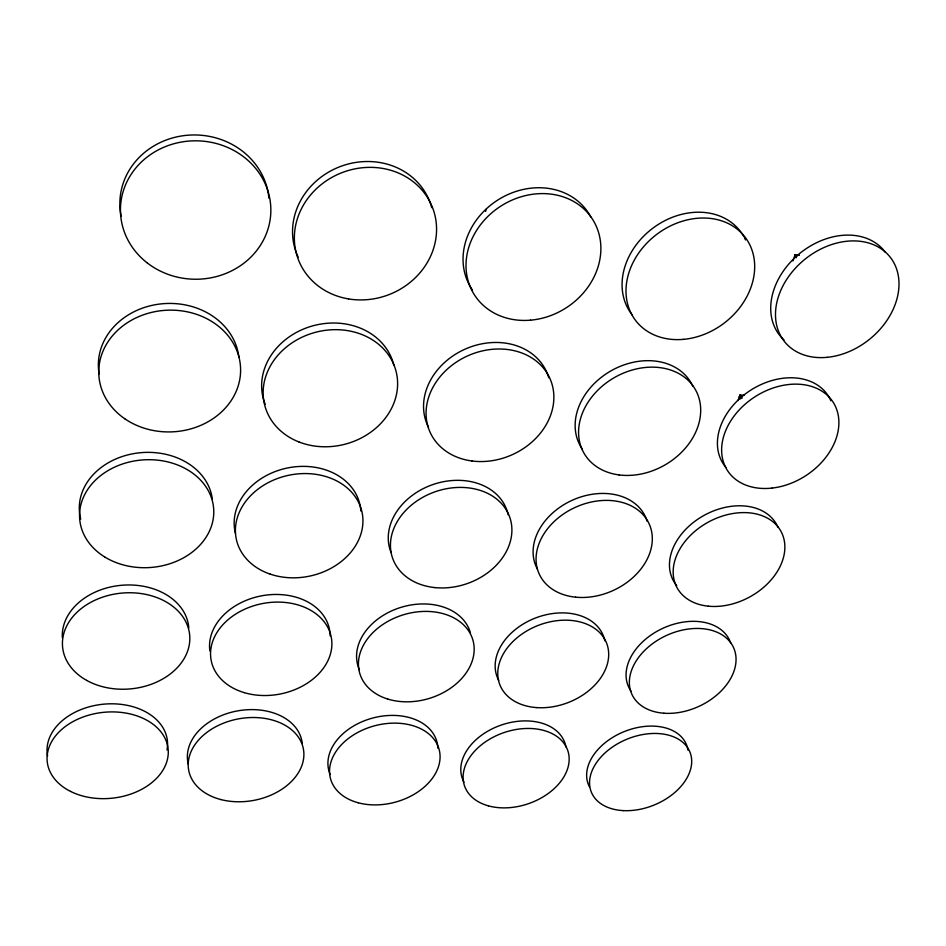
<?xml version="1.0" encoding="UTF-8"?>
<svg xmlns="http://www.w3.org/2000/svg" width="946" height="946" viewBox="0 0 946 946"><rect width="100%" height="100%" fill="white"/><g stroke="black" fill="none" stroke-linecap="round" stroke-linejoin="round"><path stroke-width="1.42" d="M485.582 211.431L486.303 209.161M738.057 400.525L740.009 394.896L744.289 395.393M792.914 260.942L795.113 254.651L799.417 255.29M795.113 254.651L796.78 256.603M794.593 255.739L796.26 257.69M740.009 394.896L742.196 398.1M739.536 395.877L740.99 398.018M739.181 396.776L740.635 398.916M472.444 290.02A69.637 60.213 -32.9 0 1 498.743 199.429A69.637 60.213 -32.9 0 1 590.765 216.906M121.1 216.149A74.663 68.869 1.1 0 1 184.494 135.55A74.663 68.869 1.1 0 1 268.901 198.104M298.286 257.359A71.435 65.073 -21.5 0 1 340.678 166.401A71.435 65.073 -21.5 0 1 431.707 207.659M744.336 237.576A68.337 55.542 -37.3 0 1 745.519 239.953M632.377 315.101A68.337 55.542 -37.3 0 1 654.667 226.863A68.337 55.542 -37.3 0 1 743.639 236.299M784.009 339.933A67.201 51.273 -39.1 0 1 797.632 255.207A67.201 51.273 -39.1 0 1 885.302 252.227M428.443 427.131A65.227 54.04 -24.1 0 1 467.241 348.223A65.227 54.04 -24.1 0 1 548.739 377.761M725.972 467.49A62.542 46.827 -33.1 0 1 750.935 390.036A62.542 46.827 -33.1 0 1 830.884 400.797M99.141 373.977A70.465 60.627 -2.6 0 1 160.099 303.997A70.465 60.627 -2.6 0 1 238.912 357.363M265.223 404.356A67.367 57.671 -14.6 0 1 310.808 326.417A67.367 57.671 -14.6 0 1 393.843 365.203M582.334 449.149A63.725 50.339 -29.8 0 1 610.891 370.903A63.725 50.339 -29.8 0 1 692.732 386.051M391.041 552.464A61.667 48.518 -19.3 0 1 434.486 484.021A61.667 48.518 -19.3 0 1 508.144 514.742M676.733 585.633A58.77 42.7 -28.4 0 1 702.642 516.185A58.77 42.7 -28.4 0 1 777.896 527.123M80.753 519.047A66.752 53.756 -4.2 0 1 135.467 453.323A66.752 53.756 -4.2 0 1 212.282 498.755M235.483 533.473A63.879 51.356 -12.1 0 1 289.393 467.608A63.879 51.356 -12.1 0 1 360.828 511.006M537.482 569.244A60.047 45.585 -24.7 0 1 573.193 499.831A60.047 45.585 -24.7 0 1 647.147 521.341M359.421 669.803A58.617 43.705 -16.6 0 1 399.247 607.911A58.617 43.705 -16.6 0 1 470.434 632.862M630.982 691.124A55.625 38.952 -24.8 0 1 661.561 628.913A55.625 38.952 -24.8 0 1 730.679 642.961M62.353 637.734A63.417 47.974 -5.2 0 1 122.306 585.219A63.417 47.974 -5.2 0 1 188.81 627.872M209.894 651.002A60.781 45.987 -11 0 1 266.346 595.081A60.781 45.987 -11 0 1 330.142 635.901M498.708 680.411A56.949 41.317 -21.2 0 1 536.323 617.679A56.949 41.317 -21.2 0 1 604.825 640.797M589.5 786.895A52.929 35.593 -22.2 0 1 626.169 730.832A52.929 35.593 -22.2 0 1 687.967 750.095M464.001 782.188A54.265 37.556 -18.9 0 1 501.226 725.062A54.265 37.556 -18.9 0 1 565.921 747.021M330.213 774.538A55.92 39.519 -15 0 1 374.32 717.624A55.92 39.519 -15 0 1 437.844 748.215M188.325 764.273A57.99 41.399 -10.4 0 1 237.493 710.907A57.99 41.399 -10.4 0 1 302.235 743.485M47.584 755.96A60.426 43.067 -5.9 0 1 107.3 703.907A60.426 43.067 -5.9 0 1 167.004 749.93M530.623 320.162A70.122 60.449 -32.7 0 0 593.201 220.335A70.122 60.449 -32.7 0 0 476.5 230.528A70.122 60.449 -32.7 0 0 530.623 320.162M147.375 263.023A75.207 69.212 0.6 0 0 269.728 222.074A75.207 69.212 0.6 0 0 169.831 144.975A75.207 69.212 0.6 0 0 147.375 263.023M348.566 298.924A71.955 65.357 -21.5 0 0 433.729 210.97A71.955 65.357 -21.5 0 0 314.096 191.045A71.955 65.357 -21.5 0 0 348.566 298.924M683.662 339.342A68.798 55.731 -37.1 0 0 749.114 243.453A68.798 55.731 -37.1 0 0 638.254 253.682A68.798 55.731 -37.1 0 0 683.662 339.342M827.182 357.328A67.651 51.427 -38.9 0 0 895.034 265.093A67.651 51.427 -38.9 0 0 789.508 275.333A67.651 51.427 -38.9 0 0 827.182 357.328M471.971 460.986A65.664 54.206 -24.1 0 0 552.074 384.383A65.664 54.206 -24.1 0 0 445.885 370.477A65.664 54.206 -24.1 0 0 471.971 460.986M772.149 488.077A62.933 46.933 -33 0 0 834.609 404.722A62.933 46.933 -33 0 0 734.013 416.145A62.933 46.933 -33 0 0 772.149 488.077M124.742 418.735A70.962 60.875 -2.8 0 0 239.681 379.961A70.962 60.875 -2.8 0 0 144.596 314.403A70.962 60.875 -2.8 0 0 124.742 418.735M298.983 441.971A67.828 57.872 -14.6 0 0 397.568 381.463A67.828 57.872 -14.6 0 0 294.584 341.222A67.828 57.872 -14.6 0 0 298.983 441.971M619.003 474.916A64.139 50.481 -29.7 0 0 699.721 400.986A64.139 50.481 -29.7 0 0 600.178 387.955A64.139 50.481 -29.7 0 0 619.003 474.916M435.018 587.608A62.058 48.636 -19.3 0 0 509.941 517.769A62.058 48.636 -19.3 0 0 408.542 507.635A62.058 48.636 -19.3 0 0 435.018 587.608M708.341 606.185A59.113 42.771 -28.3 0 0 784.293 540.71A59.113 42.771 -28.3 0 0 694.399 531.723A59.113 42.771 -28.3 0 0 708.341 606.185M104.651 556.922A67.19 53.922 -4.3 0 0 213.004 520.134A67.19 53.922 -4.3 0 0 122.318 464.048A67.19 53.922 -4.3 0 0 104.651 556.922M270.142 574.104A64.293 51.498 -12.2 0 0 362.862 518.278A64.293 51.498 -12.2 0 0 264.502 484.73A64.293 51.498 -12.2 0 0 270.142 574.104M575.629 597.174A60.402 45.668 -24.6 0 0 651.167 529.571A60.402 45.668 -24.6 0 0 555.775 520.04A60.402 45.668 -24.6 0 0 575.629 597.174M387.777 699.059A58.959 43.776 -16.6 0 0 474.171 648.838A58.959 43.776 -16.6 0 0 386.949 621.912A58.959 43.776 -16.6 0 0 387.777 699.059M663.95 713.225A55.944 38.999 -24.8 0 0 735.338 652.906A55.944 38.999 -24.8 0 0 648.814 646.626A55.944 38.999 -24.8 0 0 663.95 713.225M86.677 680.399A63.82 48.092 -5.3 0 0 189.165 645.409A63.82 48.092 -5.3 0 0 102.511 597.186A63.82 48.092 -5.3 0 0 86.677 680.399M244.245 692.638A61.147 46.082 -11 0 0 331.762 640.891A61.147 46.082 -11 0 0 237.647 612.878A61.147 46.082 -11 0 0 244.245 692.638M536.453 707.584A57.28 41.376 -21.2 0 0 607.403 645.468A57.28 41.376 -21.2 0 0 515.854 638.822A57.28 41.376 -21.2 0 0 536.453 707.584M623.556 810.627A53.213 35.617 -22.2 0 0 690.852 754.825A53.213 35.617 -22.2 0 0 607.474 750.793A53.213 35.617 -22.2 0 0 623.556 810.627M488.29 805.826A54.561 37.592 -18.9 0 0 569.149 760.241A54.561 37.592 -18.9 0 0 490.962 738.412A54.561 37.592 -18.9 0 0 488.29 805.826M358.203 802.776A56.24 39.566 -15 0 0 440.067 755.937A56.24 39.566 -15 0 0 356.134 733.351A56.24 39.566 -15 0 0 358.203 802.776M220.867 799.559A58.333 41.47 -10.5 0 0 303.737 751.384A58.333 41.47 -10.5 0 0 213.524 727.994A58.333 41.47 -10.5 0 0 220.867 799.559M70.501 791.388A60.792 43.149 -6 0 0 167.726 758.042A60.792 43.149 -6 0 0 84.773 716.406A60.792 43.149 -6 0 0 70.501 791.388"/></g></svg>
